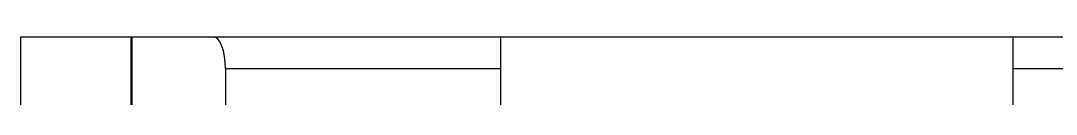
# Model space of a CAD drawing. Header units: millimetres. Extents: x 1756 to 1863, y -828 to -753.
# Drawn here: x 1823.99 to 1840.17, y -768.88 to -767.93 of the extents above; entities that cross this region are included whole.
import ezdxf

# ---------------------------------------------------------------- set-up
doc = ezdxf.new("R2010")
doc.units = ezdxf.units.MM
doc.header["$LTSCALE"] = 30.734
doc.layers.get('0').update_dxf_attribs({"linetype": 'CONTINUOUS'})

# ---------------------------------------------------------------- blocks, each defined once
blk = doc.blocks.new('b')
at = {"color": 7, "linetype": 'Continuous'}
for p, q in [((1258.817, -767.658), (1258.817, -744.658)), ((1258.817, -744.658), (1283.317, -744.658)), ((1260.545, -747.658), (1260.545, -744.658)), ((1260.555, -744.658), (1260.555, -747.658)), ((1266.317, -746.058), (1266.317, -744.658)), ((1274.317, -744.658), (1274.317, -746.058)), ((1262.016, -745.158), (1262.016, -747.658)), ((1266.317, -745.158), (1262.016, -745.158)), ((1283.817, -745.158), (1274.317, -745.158))]:
    blk.add_line(p, q, dxfattribs=at)
blk.add_ellipse((1261.827, -745.158), major_axis=(0, 0.5), ratio=0.379791, start_param=-1.570796, end_param=0, dxfattribs=at)

msp = doc.modelspace()

# ---------------------------------------------------------------- block references
at = {"color": 0, "linetype": 'ByBlock'}
msp.add_blockref('b', (565.176, -23.268), dxfattribs=at)

doc.saveas('drawing.dxf')
